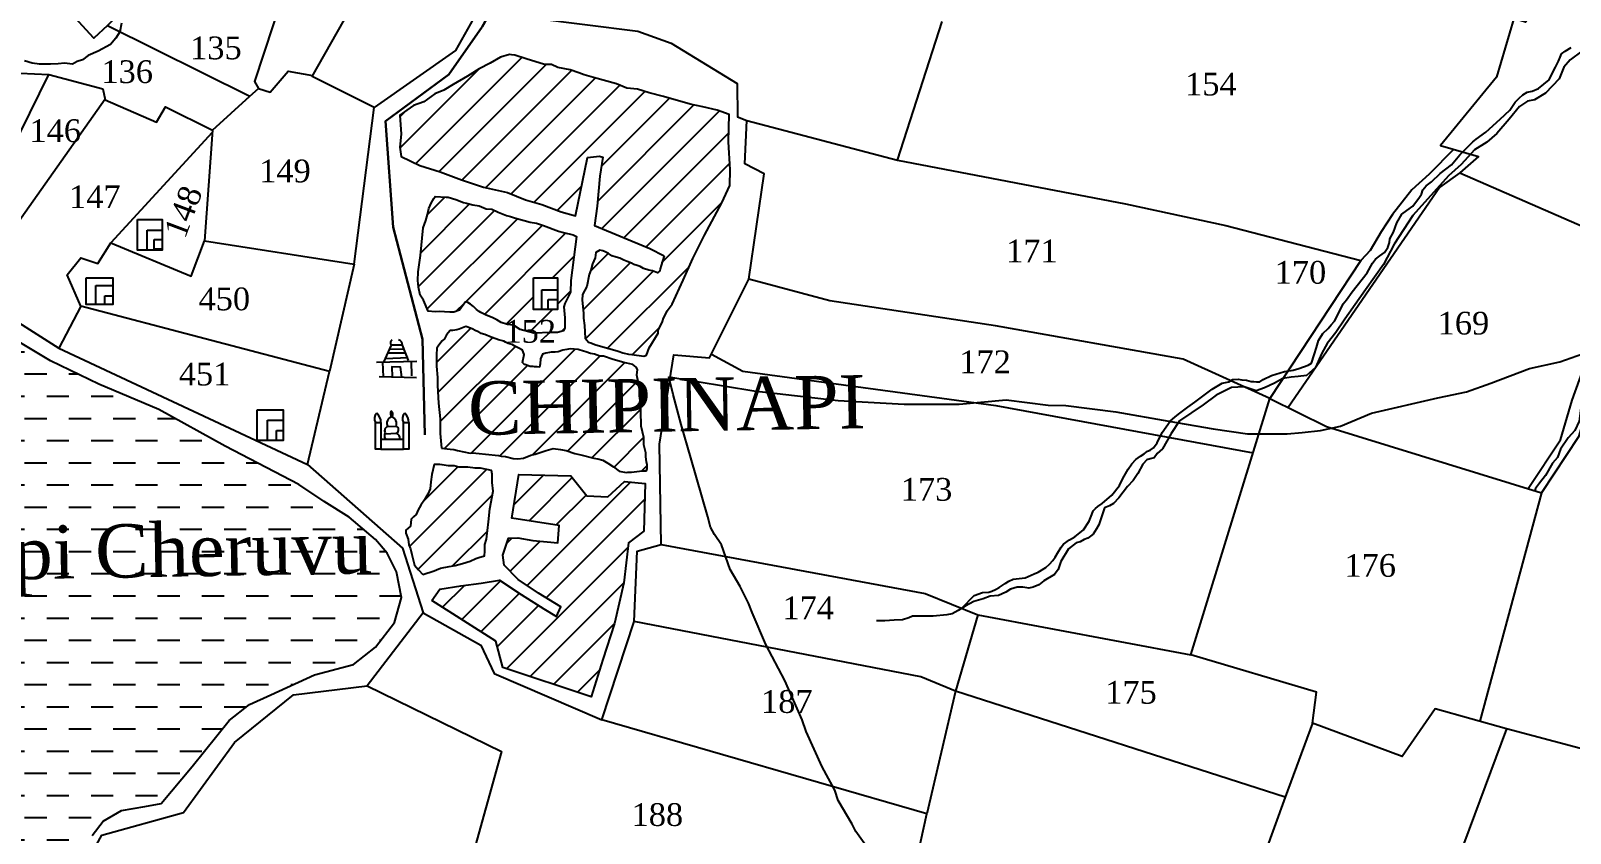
# Model space of a CAD drawing. Header units: inches. Extents: x 52 to 875, y -20 to 782.
# Drawn here: x 637.8 to 724.5, y 530.1 to 575.3 of the extents above; entities that cross this region are included whole.
import ezdxf

# ---------------------------------------------------------------- set-up
doc = ezdxf.new("R2010")
doc.units = ezdxf.units.IN
doc.header["$MEASUREMENT"] = 0
doc.linetypes.add('ACAD_ISO02W100', pattern=[15, 12, -3])
doc.linetypes.add('ACAD_ISO07W100', pattern=[3, 0, -3])
for name, color, linetype in [('CARTTRACK', 30, 'ACAD_ISO02W100'), ('NALA', 4, 'Continuous'), ('SQUAREWELL', 5, 'Continuous'), ('SURVEY_BND', 7, 'Continuous'), ('SURVEY_NO', 7, 'Continuous'), ('VILLAGE_AREA', 1, 'Continuous'), ('WATER_BODY', 4, 'Continuous')]:
    doc.layers.add(name, color=color, linetype=linetype)
doc.layers.add('FOOTPATH', color=150, linetype='ACAD_ISO07W100', lineweight=30)
doc.styles.get("Standard").update_dxf_attribs({"font": 'TIMES.TTF'})
pattern_1 = [(225, (-470.0725, 177.2036), (0.8838835, -0.8838835), [])]

# ---------------------------------------------------------------- blocks, each defined once
blk = doc.blocks.new('2')
at = {"layer": 'VILLAGE_AREA'}
for points in [[(112.7283, 37.6037), (112.758, 37.6037), (112.758, 37.453), (112.7283, 37.453)], [(112.8856, 37.6037), (112.9153, 37.6037), (112.9153, 37.453), (112.8856, 37.453)]]:
    blk.add_lwpolyline(points, close=True, dxfattribs=at)
for points in [[(112.7975, 37.5814), (112.8442, 37.5823)], [(112.758, 37.5096), (112.8856, 37.5102)], [(112.7836, 37.539), (112.8465, 37.5444)], [(112.758, 37.453), (112.8856, 37.453)]]:
    blk.add_lwpolyline(points, dxfattribs=at)
for centre, radius, start, end in [((112.8472, 37.656), 0.0341, 156.96851, 216.88187), ((112.8051, 37.6509), 0.0213, 313.954, 59.89638), ((112.7634, 37.6256), 0.0414, 131.99347, 211.91927), ((112.6966, 37.6087), 0.0616, 355.34335, 50.60591), ((112.8031, 37.5587), 0.0234, 103.72732, 212.63537), ((112.8293, 37.6), 0.0368, 104.69898, 210.38071), ((112.8064, 37.5972), 0.0406, 338.51116, 70.57269), ((112.8379, 37.5629), 0.0204, 294.76423, 71.93501), ((112.9207, 37.6256), 0.0414, 131.99347, 211.91927), ((112.8539, 37.6087), 0.0616, 355.34335, 50.60591), ((112.8103, 37.5283), 0.0322, 146.61316, 209.36388), ((112.8286, 37.5121), 0.0369, 356.81099, 60.96668)]:
    blk.add_arc(centre, radius, start, end, dxfattribs=at)
blk = doc.blocks.new('1')
at = {"layer": 'CARTTRACK', "linetype": 'ByBlock'}
for points in [[(113.9117, 40.1984), (113.8781, 40.2857), (113.8138, 40.2857), (113.7713, 40.1903)], [(113.8036, 40.2627), (113.8826, 40.2648)], [(113.7309, 40.1894), (113.958, 40.1946)], [(113.7643, 40.1902), (113.7683, 40.1076)], [(113.7801, 40.2101), (113.9102, 40.2151)], [(113.7942, 40.2417), (113.8949, 40.2421)], [(113.9266, 40.1939), (113.9281, 40.1126)], [(113.7466, 40.108), (113.9565, 40.1035)], [(113.875, 40.1053), (113.8669, 40.1612), (113.8184, 40.1623), (113.8198, 40.1065)]]:
    blk.add_lwpolyline(points, dxfattribs=at)
for centre, radius, start, end in [((113.8273, 40.2976), 0.0179, 118.36159, 221.34343), ((113.8483, 40.2869), 0.0298, 357.78021, 75.61092)]:
    blk.add_arc(centre, radius, start, end, dxfattribs=at)

msp = doc.modelspace()

# ---------------------------------------------------------------- hatches: boundary and pattern name
at = {"layer": 'VILLAGE_AREA', "linetype": 'ByBlock'}
h = msp.add_hatch(dxfattribs=at)
h.set_pattern_fill('ANSI31', color=256, scale=10, angle=180, style=0)
h.set_pattern_definition(pattern_1)
h.paths.add_polyline_path([(666.734, 573.407), (665.696, 573.733), (665.053, 573.944), (664.874, 573.96), (664.761, 573.968), (664.248, 573.822), (663.671, 573.489), (663.052, 573.172), (662.394, 572.757), (661.583, 572.292), (661.055, 571.966), (660.55, 571.763), (659.932, 571.3), (659.345, 571.101), (658.971, 570.841), (658.572, 570.557), (658.653, 569.48), (658.572, 568.749), (658.661, 568.228), (659.712, 567.714), (660.859, 567.357), (662.063, 566.918), (663.303, 566.508), (664.654, 566.207), (665.662, 565.793), (666.589, 565.525), (667.676, 565.107), (668.474, 564.879), (669.156, 568.174), (669.829, 568.246), (670.022, 568.182), (669.861, 567.117), (669.709, 565.439), (669.549, 564.333), (672.663, 563.048), (673.48, 562.633), (673.301, 562.096), (673.252, 561.893), (673.228, 561.787), (673.098, 561.682), (672.821, 561.779), (672.618, 561.828), (672.309, 561.909), (672.13, 562.023), (671.951, 562.088), (671.772, 562.145), (671.634, 562.226), (671.398, 562.316), (671.203, 562.389), (670.983, 562.503), (670.772, 562.551), (670.536, 562.633), (670.34, 562.763), (670.145, 562.86), (670.031, 562.909), (669.861, 562.958), (669.625, 562.82), (669.584, 562.519), (669.438, 562.186), (669.34, 561.828), (669.259, 561.584), (669.112, 560.91), (668.876, 560.455), (668.86, 560.138), (668.925, 559.394), (668.941, 559.126), (668.982, 558.712), (669.022, 557.996), (669.209, 557.769), (669.348, 557.736), (669.575, 557.639), (670.161, 557.465), (670.365, 557.408), (670.937, 557.25), (671.154, 557.172), (671.471, 557.091), (671.666, 557.075), (672.325, 556.969), (672.48, 557.042), (672.626, 557.457), (673.14, 558.28), (673.14, 558.426), (673.384, 558.93), (673.441, 559.125), (673.546, 559.328), (673.644, 559.531), (673.937, 559.905), (674.548, 561.266), (675.086, 562.479), (675.746, 563.792), (676.722, 565.62), (677.186, 566.599), (677.194, 567.485), (677.105, 569.049), (677.137, 570.589), (676.462, 570.833), (675.657, 571.028), (674.941, 571.182), (673.449, 571.616), (672.635, 571.811), (671.968, 572.03), (671.366, 572.087), (670.797, 572.323), (669.492, 572.684), (668.971, 572.822), (668.662, 572.936), (668.19, 573.115), (667.483, 573.245), (667.125, 573.407)])
h = msp.add_hatch(dxfattribs=at)
h.set_pattern_fill('ANSI31', color=256, scale=10, angle=180, style=0)
h.set_pattern_definition(pattern_1)
h.paths.add_polyline_path([(663.785, 559.165), (664.049, 559.033), (664.3, 558.875), (664.656, 558.769), (664.986, 558.73), (665.355, 558.479), (666.133, 558.282), (667.096, 558.321), (667.465, 558.321), (667.808, 558.413), (667.887, 558.558), (667.887, 559.138), (667.821, 559.758), (667.887, 559.942), (668.191, 560.588), (668.217, 561.233), (668.533, 563.717), (668.348, 563.822), (667.807, 563.954), (667.53, 564.02), (666.673, 564.349), (666.277, 564.468), (665.921, 564.521), (665.051, 564.771), (664.827, 564.85), (664.602, 564.903), (664.128, 565.101), (663.772, 565.259), (663.442, 565.285), (663.059, 565.443), (662.69, 565.509), (662.347, 565.601), (662.162, 565.628), (661.74, 565.812), (661.305, 565.931), (661.186, 565.931), (660.567, 565.97), (660.501, 565.865), (660.342, 565.601), (660.224, 565.298), (660.145, 564.969), (660.052, 564.626), (659.894, 564.218), (659.747, 562.644), (659.615, 561.722), (659.589, 561.248), (659.629, 560.866), (659.734, 560.417), (659.919, 560.128), (660.182, 559.508), (660.565, 559.482), (660.802, 559.495), (661.106, 559.482), (661.396, 559.455), (661.633, 559.455), (661.937, 559.574), (662.282, 560.048), (662.414, 560.008), (662.559, 559.903), (662.73, 559.784), (662.902, 559.613), (663.047, 559.494), (663.152, 559.441), (663.456, 559.296)])
h.paths.add_polyline_path([(666.108, 561.391), (667.465, 561.391), (667.465, 559.617), (666.108, 559.617)], flags=16)
h.paths.add_polyline_path([(665.587, 557.065), (665.491, 557.316), (665.319, 557.413), (665.213, 557.463), (665.063, 557.548), (664.907, 557.644), (664.686, 557.699), (664.54, 557.764), (664.44, 557.819), (664.289, 557.859), (664.133, 557.89), (663.998, 557.96), (663.732, 558.05), (663.369, 558.197), (663.168, 558.262), (663.027, 558.342), (662.904, 558.386), (662.696, 558.498), (662.565, 558.548), (662.304, 558.648), (661.925, 558.503), (661.698, 558.438), (661.559, 558.433), (661.423, 558.428), (661.212, 558.182), (661.101, 557.961), (660.966, 557.845), (660.78, 557.59), (660.66, 557.434), (660.649, 557.055), (660.639, 556.754), (660.654, 556.418), (660.709, 555.778), (660.699, 555.316), (660.754, 554.325), (660.855, 553.452), (660.854, 552.621), (660.935, 551.791), (661.417, 551.741), (661.628, 551.711), (661.834, 551.666), (662.547, 551.515), (662.683, 551.535), (663.055, 551.495), (663.416, 551.45), (664.138, 551.374), (664.294, 551.344), (664.535, 551.319), (664.977, 551.204), (665.223, 551.199), (665.549, 551.224), (665.961, 551.4), (666.207, 551.46), (666.83, 551.655), (667.229, 551.771), (667.636, 551.726), (667.957, 551.656), (668.439, 551.5), (668.786, 551.42), (669.516, 551.238), (669.737, 551.188), (670.013, 551.113), (670.299, 550.952), (670.616, 550.736), (670.952, 550.49), (671.334, 550.415), (671.424, 550.435), (671.645, 550.44), (672.236, 550.51), (672.457, 550.51), (672.513, 550.616), (672.518, 550.852), (672.477, 551.022), (672.442, 551.313), (672.442, 551.529), (672.342, 551.978), (672.342, 552.4), (672.181, 553.027), (672.176, 553.366), (672.156, 553.532), (672.156, 553.747), (672.161, 554.018), (672.146, 554.355), (672.091, 554.744), (672.091, 555.025), (672.076, 555.296), (671.94, 555.899), (671.985, 556.22), (671.9, 556.365), (671.714, 556.511), (671.197, 556.621), (670.598, 556.789), (670.427, 556.85), (670.226, 556.925), (670.066, 556.97), (669.855, 556.98), (669.558, 557.091), (669.332, 557.126), (669.07, 557.213), (668.929, 557.258), (668.624, 557.348), (668.176, 557.398), (668, 557.348), (667.874, 557.338), (667.764, 557.313), (667.496, 557.223), (667.282, 557.203), (667.119, 557.203), (667.024, 557.193), (666.808, 557.142), (666.617, 557.082), (666.501, 556.819), (666.491, 556.538), (666.461, 556.362), (666.315, 556.372), (666.179, 556.372), (666.089, 556.388), (665.923, 556.388), (665.627, 556.513), (665.486, 556.572)])
h.paths.add_polyline_path([(667.479, 546.457), (666.078, 546.596), (665.226, 546.746), (664.698, 546.717), (664.393, 545.756), (664.457, 545.202), (665.253, 544.393), (666.405, 543.63), (667.656, 542.856), (667.414, 542.302), (666.689, 542.735), (665.415, 543.553), (664.199, 544.365), (663.159, 544.191), (662.019, 544.031), (660.844, 543.849), (660.376, 543.218), (663.997, 540.924), (664.387, 539.444), (669.368, 537.79), (670.014, 539.888), (670.674, 541.923), (671.214, 544.215), (671.467, 546.463), (672.326, 547.111), (672.401, 549.807), (671.239, 549.908), (670.305, 549.049), (669.114, 549.099), (668.216, 550.244), (665.286, 550.304), (664.901, 547.841), (667.566, 547.44)])
h.paths.add_polyline_path([(659.974, 548.89), (659.765, 548.591), (659.617, 548.31), (659.509, 548.054), (659.36, 547.93), (659.22, 547.798), (659.179, 547.402), (658.922, 547.168), (658.922, 547.011), (659.054, 546.664), (659.079, 546.351), (659.178, 546.119), (659.252, 545.794), (659.335, 545.497), (659.409, 545.2), (659.64, 544.936), (659.885, 544.668), (660.516, 544.875), (660.65, 544.942), (660.878, 545.024), (661.363, 545.117), (661.705, 545.19), (662.113, 545.293), (662.542, 545.427), (662.941, 545.607), (663.346, 545.718), (663.367, 545.987), (663.367, 546.359), (663.46, 546.668), (663.585, 547.639), (663.659, 548.382), (663.832, 549.365), (663.783, 549.856), (663.791, 550.335), (663.75, 550.533), (663.122, 550.665), (662.824, 550.665), (662.411, 550.723), (662.196, 550.723), (662.072, 550.731), (661.915, 550.731), (661.651, 550.797), (661.486, 550.806), (661.304, 550.806), (660.965, 550.847), (660.833, 550.88), (660.635, 550.88), (660.519, 550.88), (660.379, 550.319), (660.337, 549.906), (660.288, 549.51), (660.156, 549.204)])
h.paths.add_polyline_path([(664.159, 559.339), (667.339, 559.339), (667.339, 557.394), (664.159, 557.394)], flags=9)
h.paths.add_polyline_path([(662.121, 552.171), (672.276, 552.344), (672.242, 554.337), (662.087, 554.165)], flags=24)
at = {"layer": 'WATER_BODY', "linetype": 'ByBlock'}
h = msp.add_hatch(dxfattribs=at)
h.set_pattern_fill('DASH', color=256, scale=10, angle=180, style=0)
h.set_pattern_definition([(180, (-470.0725, 177.2036), (-1.25, -1.25), [1.25, -1.25])])
h.paths.add_polyline_path([(618.722, 522.672), (617.449, 521.578), (616.319, 520.925), (616.004, 520.807), (615.698, 520.723), (615.401, 520.698), (615.115, 520.693), (614.809, 520.762), (614.498, 520.905), (614.271, 521.088), (613.891, 521.408), (613.723, 521.596), (613.484, 521.848), (613, 522.233), (612.842, 522.302), (612.398, 522.499), (612.245, 522.598), (612.063, 522.771), (611.969, 522.889), (611.886, 523.079), (612.034, 523.676), (611.746, 523.879), (611.583, 523.165), (611.163, 522.411), (611.031, 522.232), (610.836, 521.844), (610.401, 521.463), (610.204, 520.985), (609.753, 520.113), (609.372, 519.15), (609.169, 517.507), (609.379, 516.349), (609.472, 515.133), (609.472, 514.402), (609.441, 513.369), (609.013, 512.604), (608.22, 512.215), (607.404, 511.78), (606.18, 511.039), (605.394, 510.697), (603.979, 510.378), (602.925, 510.328), (601.665, 509.87), (600.592, 509.147), (599.695, 508.243), (599.088, 507.357), (598.894, 506.627), (599.228, 506.192), (599.967, 506.254), (600.869, 506.541), (601.962, 506.734), (602.693, 506.656), (603.478, 506.532), (604.388, 506.307), (605.36, 506.136), (606.608, 505.768), (607.416, 505.372), (607.669, 505.174), (608.535, 504.591), (608.758, 504.452), (610.538, 502.973), (611.319, 502.614), (612.106, 502.424), (612.683, 502.526), (613.063, 502.81), (613.097, 503.333), (613.043, 503.977), (612.615, 504.872), (611.925, 505.711), (611.914, 506.474), (611.897, 507.224), (612.477, 508.113), (612.946, 509.015), (613.168, 509.877), (613.39, 510.728), (614.004, 511.368), (614.857, 511.628), (615.829, 511.628), (616.634, 511.297), (617.235, 510.957), (617.411, 510.897), (617.679, 510.803), (617.918, 510.743), (618.183, 510.677), (618.441, 510.604), (618.677, 510.564), (619.175, 510.582), (619.353, 510.56), (619.643, 510.538), (619.939, 510.469), (620.238, 510.384), (620.682, 510.242), (621.393, 509.973), (621.749, 509.772), (621.991, 509.483), (622.177, 509.294), (622.475, 509.341), (622.436, 509.997), (622.573, 510.917), (623.129, 511.867), (623.805, 512.71), (624.48, 513.652), (625.569, 515.406), (625.984, 516.257), (626.747, 517.781), (627.469, 518.638), (628.62, 519.622), (629.754, 520.448), (631.038, 521.405), (631.93, 522.241), (632.847, 523.253), (633.808, 524.159), (635.109, 525.024), (635.644, 525.218), (636.465, 525.276), (637.146, 525.161), (637.929, 525.074), (638.523, 525.434), (639.041, 526.023), (639.479, 526.785), (639.661, 527.363), (640.481, 528.871), (641.231, 529.978), (641.867, 530.783), (642.901, 531.382), (644.21, 531.599), (645.13, 531.765), (646.878, 533.85), (648.965, 536.443), (650.104, 537.359), (651.316, 537.891), (653.78, 539.025), (655.972, 539.612), (657.215, 540.584), (658.276, 541.963), (658.682, 543.372), (658.388, 544.82), (657.869, 545.869), (657.215, 546.647), (655.723, 547.904), (654.324, 548.784), (652.88, 549.742), (648.741, 551.904), (645.006, 553.978), (641.624, 555.408), (638.886, 556.707), (635.302, 558.847), (633.266, 559.681), (631.243, 560.527), (627.013, 561.734), (623.978, 562.719), (621.804, 563.426), (619.836, 564.463), (617.763, 565.537), (616.056, 566.207), (613.186, 566.345), (611.888, 566.714), (609.537, 567.624), (606.838, 568.955), (603.905, 570.357), (600.337, 571.889), (596.873, 573.026), (595.199, 573.291), (592.734, 572.938), (591.065, 572.356), (589.657, 571.621), (588.279, 570.686), (587.9, 569.726), (588.089, 568.779), (588.291, 567.979), (588.595, 567.575), (589.024, 567.563), (589.606, 567.878), (590.162, 568.472), (590.706, 568.99), (591.262, 569.003), (591.679, 568.99), (592.134, 568.902), (593.196, 568.7), (594.006, 568.295), (594.571, 567.934), (595.919, 567.581), (596.9, 567.351), (597.408, 567.233), (598.593, 566.738), (599.609, 566.168), (600.326, 565.93), (601.177, 565.84), (602.448, 565.47), (604.584, 564.569), (606.061, 563.93), (607.152, 563.635), (608.327, 563.154), (609.94, 562.323), (611.285, 561.267), (612.329, 560.161), (613.159, 559.407), (614.135, 558.746), (615.028, 557.737), (615.914, 556.679), (618.236, 555.074), (620.353, 553.768), (623.501, 552.266), (624.516, 551.925), (624.789, 551.425), (624.569, 550.597), (623.856, 549.497), (623.311, 548.437), (622.969, 547.549), (621.621, 545.982), (621.238, 545.213), (621.193, 544.145), (621.284, 543.721), (621.517, 543.288), (621.368, 542.511), (620.989, 541.796), (620.674, 541.246), (620.448, 540.94), (620.343, 540.401), (620.456, 540.121), (620.858, 539.844), (621.156, 539.719), (621.536, 539.703), (622.119, 539.691), (622.571, 539.65), (622.946, 539.435), (623.203, 539.269), (623.366, 539.008), (624.448, 538.866), (624.614, 538.844), (625.791, 538.644), (626.147, 538.577), (626.824, 538.322), (627.724, 537.878), (627.88, 537.367), (627.489, 535.853), (626.739, 534.006), (626.239, 532.586), (625.839, 531.702), (625.746, 531.248), (625.471, 530.365), (625.129, 529.34), (624.786, 528.46), (623.911, 527.228), (621.63, 525.222)])
h.paths.add_polyline_path([(621.453, 542.187), (657.294, 542.797), (657.192, 548.831), (621.351, 548.221)], flags=24)
h.paths.add_polyline_path([(632.899, 542.954), (636.182, 542.954), (636.182, 541.009), (632.899, 541.009)], flags=24)

# ---------------------------------------------------------------- linework, layer by layer
at = {"layer": 'CARTTRACK'}
msp.add_lwpolyline([(685.646, 528.286), (684.288, 530.191), (684.082, 530.603), (683.283, 531.941), (683.091, 532.517), (682.392, 533.832), (681.486, 535.833), (681.263, 536.486), (680.276, 538.707), (679.206, 540.735), (678.448, 542.527), (678.228, 543.061), (677.954, 543.623), (677.762, 544.007), (677.2, 544.966), (676.718, 546.343), (676.32, 546.932), (676.1, 547.344), (675.949, 547.933), (674.988, 551.245), (674.439, 553.123), (673.983, 554.819), (673.736, 555.81), (678.539, 555.02), (683.295, 554.476), (686.999, 554.264), (690.105, 554.264), (692.763, 554.517), (695.116, 554.209), (696.119, 554.189), (698.936, 553.842), (701.926, 553.322), (704.415, 552.879), (706.353, 552.604), (707.356, 552.604), (708.591, 552.604), (709.44, 552.681), (710.482, 552.796), (711.601, 553.028), (713.356, 553.76), (717.089, 554.628), (717.533, 554.724), (718.71, 554.975), (720.079, 555.457), (722.259, 556.286), (723.957, 556.652), (729.18, 558.493)], dxfattribs=at)
at = {"layer": 'FOOTPATH', "linetype": 'ByBlock'}
msp.add_lwpolyline([(703.464, 622.6), (700.33, 619.743), (698.171, 616.881), (694.65, 612.519), (691.833, 609.424), (689.674, 606.375), (685.726, 603.356), (680.656, 598.759), (673.983, 591.887), (666.936, 582.156), (663.22, 575.528), (661.342, 572.855), (657.775, 570.228), (658.197, 564.254), (659.859, 557.939), (659.988, 552.543)], dxfattribs=at)
at = {"layer": 'NALA'}
for points in [[(642.898, 575.746), (642.796, 575.26), (642.565, 574.898), (642.282, 574.549), (641.577, 574.16), (641.012, 573.911), (640.696, 573.678), (640.397, 573.579), (640.131, 573.429), (639.682, 573.479), (639.316, 573.446), (638.883, 573.429), (638.268, 573.429), (637.852, 573.495), (637.42, 573.628)], [(690.25, 542.772), (690.96, 543.483), (691.414, 543.656), (691.775, 543.679), (691.955, 543.742), (692.159, 543.828), (692.362, 543.945), (692.535, 544.047), (692.707, 544.164), (692.903, 544.305), (693.146, 544.407), (693.82, 544.485), (694.337, 544.713), (694.568, 544.803), (694.992, 545.077), (695.203, 545.264), (695.391, 545.46), (695.509, 545.656), (695.65, 545.875), (695.861, 546.212), (695.987, 546.392), (696.316, 546.634), (696.621, 546.807), (697.115, 547.198), (697.43, 547.673), (697.587, 548.057), (697.657, 548.268), (697.798, 548.401), (697.931, 548.511), (698.166, 548.675), (698.707, 549.137), (699.146, 549.693), (699.334, 550.085), (699.634, 550.614), (699.845, 550.912), (700.072, 551.162), (700.323, 551.334), (700.527, 551.475), (700.73, 551.616), (700.872, 551.687), (701.067, 551.812), (701.271, 552.102), (701.553, 552.681), (702.007, 553.308), (702.277, 553.554), (702.544, 553.757), (702.763, 553.93), (702.998, 554.102), (703.398, 554.384), (704.365, 555.121), (704.921, 555.465), (705.297, 555.536), (705.532, 555.661), (705.83, 555.677), (706.034, 555.653), (706.308, 555.63), (706.566, 555.559), (706.707, 555.544), (706.856, 555.536), (707.044, 555.536), (707.248, 555.661), (707.702, 555.896), (708.45, 556.117), (708.568, 556.141), (708.928, 556.188), (709.249, 556.274), (709.508, 556.368), (709.774, 556.477), (709.97, 556.587), (710.119, 557.049), (710.245, 557.464), (710.353, 557.861), (710.604, 558.261), (710.904, 558.536), (711.067, 558.737), (711.267, 558.949), (711.405, 559.225), (711.756, 559.925), (711.944, 560.151), (712.257, 560.601), (713.097, 561.682), (713.398, 562.22), (713.573, 562.445), (713.811, 562.633), (714.074, 562.82), (714.262, 563.108), (714.362, 563.383), (714.387, 563.596), (714.588, 563.972), (714.776, 564.497), (715.066, 564.981), (715.342, 565.194), (715.68, 565.431), (715.83, 565.644), (716.018, 565.882), (716.156, 566.107), (716.243, 566.357), (716.419, 566.57), (716.732, 566.808), (717.22, 567.271), (717.851, 567.764), (718.327, 568.326), (719.064, 569.064), (719.246, 569.202), (719.791, 569.608), (720.597, 570.338), (721.143, 570.848), (721.445, 571.298), (721.662, 571.514), (721.869, 571.713), (722.112, 571.86), (722.406, 571.903), (722.769, 572.058), (723.367, 572.554), (723.618, 573.099), (723.713, 573.263), (723.878, 573.592), (723.982, 573.817), (724.06, 574.007), (724.259, 574.171), (724.596, 574.37)], [(725.202, 574.156), (724.542, 573.679), (724.187, 573.254), (723.934, 572.605), (723.152, 571.804), (722.541, 571.425), (722.145, 571.354), (721.688, 571.04), (721.11, 570.34), (720.418, 569.516), (719.85, 569.039), (719.16, 568.603), (718.398, 567.783), (717.691, 567.142), (715.669, 564.904), (714.634, 563.295), (714.024, 562.138), (713.005, 560.709), (711.853, 559.061), (711.344, 558.306), (710.851, 557.698), (710.539, 557.156), (710.192, 556.333), (709.682, 555.887), (709.223, 555.831), (708.822, 555.803), (708.355, 555.714), (707.874, 555.449), (707.313, 555.196), (706.843, 555.024), (706.164, 555.244), (705.453, 555.21), (704.587, 554.772), (703.86, 554.233), (702.528, 553.338), (702.052, 552.629), (701.566, 551.764)], [(641.231, 529.978), (641.867, 530.783), (642.901, 531.382), (644.21, 531.599), (645.13, 531.765), (646.878, 533.85), (648.965, 536.443), (650.104, 537.359), (651.316, 537.891), (653.78, 539.025), (655.972, 539.612), (657.215, 540.584), (658.276, 541.963), (658.682, 543.372), (658.388, 544.82), (657.869, 545.869), (657.215, 546.647), (655.723, 547.904), (654.324, 548.784), (652.88, 549.742), (648.741, 551.904), (645.006, 553.978), (641.624, 555.408), (638.886, 556.707), (635.302, 558.847)], [(701.566, 551.764), (701.273, 551.499), (701.092, 551.242), (700.87, 551.191), (700.678, 551.141), (700.462, 550.895), (700.179, 550.367), (699.921, 549.98), (699.599, 549.633), (699.109, 549.002), (698.799, 548.68), (698.58, 548.551), (698.297, 548.435), (698.078, 547.765), (697.972, 547.465), (697.843, 547.246), (697.65, 546.95), (697.353, 546.718), (697.16, 546.641), (696.928, 546.512), (696.696, 546.461), (696.271, 546.113), (695.832, 545.405), (695.678, 544.954), (695.471, 544.684), (694.888, 544.32), (694.592, 544.101), (694.283, 543.96), (694.025, 543.908), (693.69, 543.96), (693.38, 543.96), (693.006, 543.844), (692.736, 543.689), (692.323, 543.483), (691.846, 543.457), (691.455, 543.3), (690.939, 543.158), (690.449, 542.9), (690.05, 542.643), (689.715, 542.463), (689.418, 542.398), (688.632, 542.334), (688.052, 542.334), (687.485, 542.334), (687.274, 542.227), (686.913, 542.124), (686.436, 542.098), (685.908, 542.06), (685.456, 542.06)]]:
    msp.add_lwpolyline(points, dxfattribs=at)
at = {"layer": 'NALA', "linetype": 'ByBlock'}
msp.add_lwpolyline([(727.168, 563.052), (726.75, 561.051), (726.67, 560.444), (726.527, 560.037), (726.359, 559.671), (726.215, 558.789), (726.111, 558.326), (726.055, 557.927), (725.767, 556.663), (725.599, 555.762), (725.488, 555.387), (725.151, 554.058), (725.048, 553.316), (724.816, 552.79), (724.433, 552.367), (724.001, 551.731), (723.833, 551.261), (723.554, 550.95), (723.163, 550.248), (722.811, 549.817), (722.596, 549.522), (722.557, 549.395)], dxfattribs=at)
at = {"layer": 'SQUAREWELL'}
for points in [[(643.796, 564.677), (645.189, 564.677), (645.189, 562.943), (643.796, 562.943)], [(644.342, 564.076), (645.189, 564.076), (645.189, 562.943), (644.342, 562.943)], [(644.725, 563.557), (645.189, 563.557), (645.189, 563.011), (644.725, 563.011)], [(640.899, 561.386), (642.408, 561.386), (642.408, 559.887), (640.899, 559.887)], [(666.108, 561.391), (667.465, 561.391), (667.465, 559.617), (666.108, 559.617)], [(641.445, 560.953), (642.408, 560.953), (642.408, 559.887), (641.445, 559.887)], [(666.582, 560.719), (667.465, 560.719), (667.465, 559.617), (666.582, 559.617)], [(641.948, 560.372), (642.408, 560.372), (642.408, 559.887), (641.948, 559.887)], [(666.932, 560.177), (667.465, 560.177), (667.465, 559.617), (666.932, 559.617)], [(650.546, 553.949), (652.013, 553.949), (652.013, 552.234), (650.546, 552.234)], [(651.115, 553.37), (652.013, 553.37), (652.013, 552.234), (651.115, 552.234)], [(651.626, 552.791), (652.013, 552.791), (652.013, 552.234), (651.626, 552.234)]]:
    msp.add_lwpolyline(points, close=True, dxfattribs=at)
at = {"layer": 'SURVEY_BND'}
for points in [[(727.894, 586.896), (727.806, 584.431), (726.405, 581.107), (722.032, 575.799), (721.365, 576.005), (720.384, 572.708), (717.227, 568.856), (719.375, 568.237), (718.32, 567.313), (726.381, 563.805)], [(673.221, 581.466), (672.677, 580.602), (669.529, 581.445), (668.327, 580.602), (667.124, 580.934), (664.821, 576.639), (666.024, 576.051), (671.986, 575.284), (673.883, 574.616), (677.593, 572.34), (677.61, 570.47), (678.131, 570.26)], [(647.827, 580.755), (650.563, 577.746), (651.445, 577.966), (651.961, 577.265), (650.392, 572.458), (650.612, 572.066), (651.274, 571.846), (652.278, 573.033), (653.666, 572.785)], [(665.242, 581.187), (663.402, 577.234), (661.714, 574.209), (657.127, 570.987), (653.636, 572.731), (656.899, 578.485)], [(642.097, 575.606), (641.337, 574.897), (637.774, 578.781), (633.976, 575.431), (635.149, 574.941), (634.936, 573.854), (635.641, 573.612), (635.543, 573.005), (638.788, 572.844), (641.845, 572.042), (641.974, 571.421), (644.864, 570.165), (645.37, 571.032), (648.019, 569.708), (650.12, 571.635)], [(644.221, 577.791), (642.097, 575.606), (650.12, 571.635), (650.612, 572.066)], [(686.64, 568.017), (689.157, 575.827)], [(633.441, 570.901), (637.192, 569.591), (638.788, 572.844)], [(641.964, 571.468), (637.017, 564.429), (635.782, 564.791), (637.192, 569.591)], [(648.019, 569.708), (647.571, 563.482), (656.005, 562.156), (657.127, 570.987)], [(707.61, 554.587), (702.731, 556.803), (692.151, 558.678), (682.826, 560.091), (678.253, 561.323), (679.122, 567.256), (678.03, 567.815), (678.131, 570.26), (686.64, 568.017), (699.484, 565.567), (705.132, 564.347), (712.752, 562.367)], [(648.011, 569.588), (642.299, 563.372)], [(717.989, 568.637), (716.593, 567.23), (715.622, 566.345), (714.533, 564.96), (713.892, 563.988), (713.267, 562.93), (712.752, 562.367), (707.61, 554.587)], [(718.32, 567.313), (717.194, 566.502), (708.642, 554.081)], [(635.782, 564.791), (634.739, 560.351), (639.364, 557.429)], [(656.005, 562.156), (654.609, 556.107), (640.597, 559.796), (639.835, 561.555), (640.597, 562.513), (641.556, 562.2), (642.299, 563.372), (646.817, 561.477), (647.571, 563.482)], [(722.172, 549.513), (723.994, 552.259), (724.655, 554.494), (725.657, 557.251), (726.376, 560.86), (726.925, 563.613)], [(653.367, 550.87), (658.734, 546.168), (659.888, 542.523), (663.141, 540.685), (663.899, 539.102), (669.96, 536.487), (671.785, 542.027), (671.96, 545.995), (673.303, 546.374), (673.217, 552.023), (674.022, 557.053), (676.034, 556.887), (678.253, 561.323)], [(640.597, 559.796), (639.364, 557.429), (653.367, 550.87), (654.609, 556.107)], [(676.139, 557.096), (677.919, 556.129), (692.178, 554.203), (706.669, 551.526)], [(726.308, 556.693), (725.006, 552.433), (722.937, 549.278), (719.444, 536.408)], [(720.958, 535.986), (716.945, 537.106), (715.074, 534.412), (710.016, 536.3), (710.252, 538.052), (703.171, 540.145), (707.61, 554.587), (710.81, 553.016), (722.937, 549.278)], [(673.303, 546.374), (688.192, 543.599), (691.151, 542.395), (703.171, 540.145)], [(659.888, 542.523), (656.732, 538.406), (664.307, 534.696), (662.553, 528.346), (680.209, 522.794), (681.832, 526.927), (686.935, 525.038), (688.293, 531.187)], [(691.151, 542.395), (689.893, 538.103), (687.942, 538.909), (671.785, 542.027)], [(656.943, 513.73), (638.178, 523.435), (641.781, 529.985), (646.386, 531.265), (649.26, 535.209), (652.589, 537.886), (656.732, 538.406)], [(689.893, 538.103), (688.293, 531.187), (669.96, 536.487)], [(710.016, 536.3), (708.489, 532.138), (689.893, 538.103)], [(727.815, 534.152), (720.958, 535.986), (715.006, 519.981), (711.909, 520.884), (711.366, 518.072), (718.183, 514.477), (721.778, 513.419)], [(708.489, 532.138), (705.682, 524.402), (708.122, 522.881), (708.437, 522.016), (711.909, 520.884)]]:
    msp.add_lwpolyline(points, dxfattribs=at)
at = {"layer": 'VILLAGE_AREA'}
for points in [[(673.48, 562.633), (673.301, 562.096), (673.252, 561.893), (673.228, 561.787), (673.098, 561.682), (672.821, 561.779), (672.618, 561.828), (672.309, 561.909), (672.13, 562.023), (671.951, 562.088), (671.772, 562.145), (671.634, 562.226), (671.398, 562.316), (671.203, 562.389), (670.983, 562.503), (670.772, 562.551), (670.536, 562.633), (670.34, 562.763), (670.145, 562.86), (670.031, 562.909), (669.861, 562.958), (669.625, 562.82), (669.584, 562.519), (669.438, 562.186), (669.34, 561.828), (669.259, 561.584), (669.112, 560.91), (668.876, 560.455), (668.86, 560.138), (668.925, 559.394), (668.941, 559.126), (668.982, 558.712), (669.022, 557.996), (669.209, 557.769), (669.348, 557.736), (669.575, 557.639), (670.161, 557.465), (670.365, 557.408), (670.837, 557.278), (670.95, 557.245), (671.154, 557.172), (671.471, 557.091), (671.666, 557.075), (672.325, 556.969), (672.48, 557.042), (672.626, 557.457), (673.14, 558.28), (673.14, 558.426), (673.384, 558.93), (673.441, 559.125), (673.546, 559.328), (673.644, 559.531), (673.937, 559.905), (674.548, 561.266), (675.086, 562.479), (675.746, 563.792), (676.722, 565.62), (677.186, 566.599), (677.194, 567.485), (677.105, 569.049), (677.137, 570.589), (676.462, 570.833), (675.657, 571.028), (674.941, 571.182), (673.449, 571.616), (672.635, 571.811), (671.968, 572.03), (671.366, 572.087), (670.797, 572.323), (669.492, 572.684), (668.971, 572.822), (668.662, 572.936), (668.19, 573.115), (667.483, 573.245), (667.125, 573.407), (666.734, 573.407), (665.696, 573.733), (665.053, 573.944), (664.874, 573.96), (664.761, 573.968), (664.248, 573.822), (663.671, 573.489), (663.052, 573.172), (662.394, 572.757), (661.583, 572.292), (661.055, 571.966), (660.55, 571.763), (659.932, 571.3), (659.345, 571.101), (658.971, 570.841), (658.572, 570.557), (658.653, 569.48), (658.572, 568.749), (658.661, 568.228), (659.712, 567.714), (660.859, 567.357), (662.063, 566.918), (663.303, 566.508), (664.654, 566.207), (665.662, 565.793), (666.589, 565.525), (667.676, 565.107), (668.474, 564.879), (669.156, 568.174), (669.829, 568.246), (670.022, 568.182), (669.861, 567.117), (669.709, 565.439), (669.549, 564.333), (672.663, 563.048), (673.48, 562.633)], [(661.937, 559.574), (661.633, 559.455), (661.396, 559.455), (661.106, 559.482), (660.802, 559.495), (660.565, 559.482), (660.182, 559.508), (659.919, 560.128), (659.734, 560.417), (659.629, 560.866), (659.589, 561.248), (659.615, 561.722), (659.747, 562.644), (659.894, 564.218), (660.052, 564.626), (660.145, 564.969), (660.224, 565.298), (660.342, 565.601), (660.501, 565.865), (660.567, 565.97), (661.186, 565.931), (661.305, 565.931), (661.74, 565.812), (662.162, 565.628), (662.347, 565.601), (662.69, 565.509), (663.059, 565.443), (663.442, 565.285), (663.772, 565.259), (664.128, 565.101), (664.602, 564.903), (664.827, 564.85), (665.051, 564.771), (665.921, 564.521), (666.277, 564.468), (666.673, 564.349), (667.53, 564.02), (667.807, 563.954), (668.348, 563.822), (668.533, 563.717), (668.217, 561.233), (668.191, 560.588), (667.887, 559.942), (667.821, 559.758), (667.887, 559.138), (667.887, 558.558), (667.808, 558.413), (667.465, 558.321), (667.096, 558.321), (666.133, 558.282), (665.355, 558.479), (664.986, 558.73), (664.656, 558.769), (664.3, 558.875), (664.049, 559.033), (663.785, 559.165), (663.456, 559.296), (663.152, 559.441), (663.047, 559.494), (662.902, 559.613), (662.73, 559.784), (662.559, 559.903), (662.414, 560.008), (662.282, 560.048), (661.937, 559.574)], [(660.935, 551.791), (661.417, 551.741), (661.628, 551.711), (661.834, 551.666), (662.547, 551.515), (662.683, 551.535), (663.055, 551.495), (663.416, 551.45), (664.138, 551.374), (664.294, 551.344), (664.535, 551.319), (664.977, 551.204), (665.223, 551.199), (665.549, 551.224), (665.961, 551.4), (666.207, 551.46), (666.83, 551.655), (667.229, 551.771), (667.636, 551.726), (667.957, 551.656), (668.439, 551.5), (668.786, 551.42), (669.516, 551.238), (669.737, 551.188), (670.013, 551.113), (670.299, 550.952), (670.616, 550.736), (670.952, 550.49), (671.334, 550.415), (671.424, 550.435), (671.645, 550.44), (672.236, 550.51), (672.457, 550.51), (672.513, 550.616), (672.518, 550.852), (672.477, 551.022), (672.442, 551.313), (672.442, 551.529), (672.342, 551.978), (672.342, 552.4), (672.181, 553.027), (672.176, 553.366), (672.156, 553.532), (672.156, 553.747), (672.161, 554.018), (672.146, 554.355), (672.091, 554.744), (672.091, 555.025), (672.076, 555.296), (671.94, 555.899), (671.985, 556.22), (671.9, 556.365), (671.714, 556.511), (671.197, 556.621), (670.598, 556.789), (670.427, 556.85), (670.226, 556.925), (670.066, 556.97), (669.855, 556.98), (669.558, 557.091), (669.332, 557.126), (669.07, 557.213), (668.929, 557.258), (668.693, 557.328), (668.628, 557.348), (668.176, 557.398), (668, 557.348), (667.874, 557.338), (667.764, 557.313), (667.496, 557.223), (667.335, 557.208), (667.2, 557.203), (667.119, 557.203), (667.024, 557.193), (666.808, 557.142), (666.617, 557.082), (666.501, 556.819), (666.491, 556.538), (666.461, 556.362), (666.315, 556.372), (666.179, 556.372), (666.089, 556.388), (665.923, 556.388), (665.627, 556.513), (665.567, 556.538), (665.496, 556.623), (665.587, 557.065), (665.491, 557.316), (665.319, 557.413), (665.213, 557.463), (665.063, 557.548), (664.907, 557.644), (664.686, 557.699), (664.54, 557.764), (664.44, 557.819), (664.289, 557.859), (664.133, 557.89), (663.998, 557.96), (663.732, 558.05), (663.369, 558.197), (663.168, 558.262), (663.027, 558.342), (662.957, 558.367), (662.836, 558.423), (662.696, 558.498), (662.565, 558.548), (662.304, 558.648), (661.925, 558.503), (661.785, 558.463), (661.689, 558.438), (661.559, 558.433), (661.423, 558.428), (661.212, 558.182), (661.101, 557.961), (660.966, 557.845), (660.78, 557.59), (660.66, 557.434), (660.649, 557.055), (660.639, 556.754), (660.654, 556.418), (660.709, 555.778), (660.699, 555.316), (660.754, 554.325), (660.855, 553.452), (660.854, 552.621), (660.935, 551.791)], [(659.885, 544.668), (660.516, 544.875), (660.65, 544.942), (660.878, 545.024), (661.363, 545.117), (661.705, 545.19), (662.113, 545.293), (662.542, 545.427), (662.855, 545.568), (663.025, 545.63), (663.346, 545.718), (663.367, 545.987), (663.367, 546.359), (663.46, 546.668), (663.585, 547.639), (663.659, 548.382), (663.832, 549.365), (663.783, 549.856), (663.791, 550.335), (663.75, 550.533), (663.122, 550.665), (662.824, 550.665), (662.411, 550.723), (662.196, 550.723), (662.072, 550.731), (661.915, 550.731), (661.651, 550.797), (661.486, 550.806), (661.304, 550.806), (660.965, 550.847), (660.833, 550.88), (660.635, 550.88), (660.519, 550.88), (660.379, 550.319), (660.337, 549.906), (660.288, 549.51), (660.156, 549.204), (659.974, 548.89), (659.765, 548.591), (659.617, 548.31), (659.509, 548.054), (659.36, 547.93), (659.22, 547.798), (659.179, 547.402), (658.922, 547.168), (658.922, 547.011), (659.054, 546.664), (659.079, 546.351), (659.178, 546.119), (659.252, 545.794), (659.335, 545.497), (659.409, 545.2), (659.64, 544.936), (659.885, 544.668)], [(660.376, 543.218), (660.844, 543.849), (662.019, 544.031), (663.159, 544.191), (664.199, 544.365), (665.415, 543.553), (666.689, 542.735), (667.414, 542.302), (667.656, 542.856), (666.405, 543.63), (665.253, 544.393), (664.457, 545.202), (664.393, 545.756), (664.698, 546.717), (665.226, 546.746), (666.078, 546.596), (667.479, 546.457), (667.566, 547.44), (664.901, 547.841), (665.286, 550.304), (668.216, 550.244), (669.114, 549.099), (670.305, 549.049), (671.239, 549.908), (672.401, 549.807), (672.326, 547.111), (671.467, 546.463), (671.214, 544.215), (670.674, 541.923), (670.014, 539.888), (669.368, 537.79), (664.387, 539.444), (663.997, 540.924), (660.376, 543.218)]]:
    msp.add_lwpolyline(points, dxfattribs=at)

# ---------------------------------------------------------------- block references
at = {"layer": 'CARTTRACK', "linetype": 'ByBlock', "xscale": 10, "yscale": 10, "zscale": 10}
msp.add_blockref('2', (-470.073, 177.204), dxfattribs=at)
at = {"layer": 'VILLAGE_AREA', "linetype": 'ByBlock', "xscale": 10, "yscale": 10, "zscale": 10}
msp.add_blockref('1', (-480.048, 154.746), dxfattribs=at)

# ---------------------------------------------------------------- texts
at = {"layer": 'SURVEY_NO', "linetype": 'ByBlock'}
for s, p in [('CHIPINAPI', (662.447, 552.538)), ('Chipinapi Cheruvu', (622.426, 544.157))]:
    msp.add_text(s, height=3, rotation=0.9741, dxfattribs=at).set_placement(p)
at = {"layer": 'SURVEY_NO', "char_height": 1.282, "width": 2.5, "attachment_point": 1}
for s, insert in [('{\\fTimes New Roman|b0|i0|c0|p18;135}', (646.761, 574.99)), ('{\\fTimes New Roman|b0|i0|c0|p18;136}', (641.762, 573.65)), ('{\\fTimes New Roman|b0|i0|c0|p18;154}', (702.843, 572.951)), ('{\\fTimes New Roman|b0|i0|c0|p18;146}', (637.706, 570.325)), ('{\\fTimes New Roman|b0|i0|c0|p18;149}', (650.655, 568.056)), ('{\\fTimes New Roman|b0|i0|c0|p18;147}', (639.936, 566.6)), ('{\\fTimes New Roman|b0|i0|c0|p18;171}', (692.751, 563.545)), ('{\\fTimes New Roman|b0|i0|c0|p18;170}', (707.89, 562.341)), ('450', (647.235, 560.846)), ('{\\fTimes New Roman|b0|i0|c0|p18;152}', (664.479, 559.018)), ('{\\fTimes New Roman|b0|i0|c0|p18;169}', (717.078, 559.481)), ('{\\fTimes New Roman|b0|i0|c0|p18;172}', (690.115, 557.299)), ('451', (646.124, 556.612)), ('{\\fTimes New Roman|b0|i0|c0|p18;173}', (686.816, 550.116)), ('{\\fTimes New Roman|b0|i0|c0|p18;176}', (711.821, 545.827)), ('{\\fTimes New Roman|b0|i0|c0|p18;174}', (680.146, 543.439)), ('{\\fTimes New Roman|b0|i0|c0|p18;187}', (678.939, 538.158)), ('{\\fTimes New Roman|b0|i0|c0|p18;175}', (698.339, 538.678)), ('{\\fTimes New Roman|b0|i0|c0|p18;188}', (671.643, 531.787))]:
    msp.add_mtext(s, dxfattribs=dict(at, insert=insert))
at = {"layer": 'SURVEY_NO', "insert": (645.26, 563.989), "char_height": 1.282, "width": 2.5, "attachment_point": 1, "rotation": 69.42788}
msp.add_mtext('148', dxfattribs=at)

doc.saveas('drawing.dxf')
